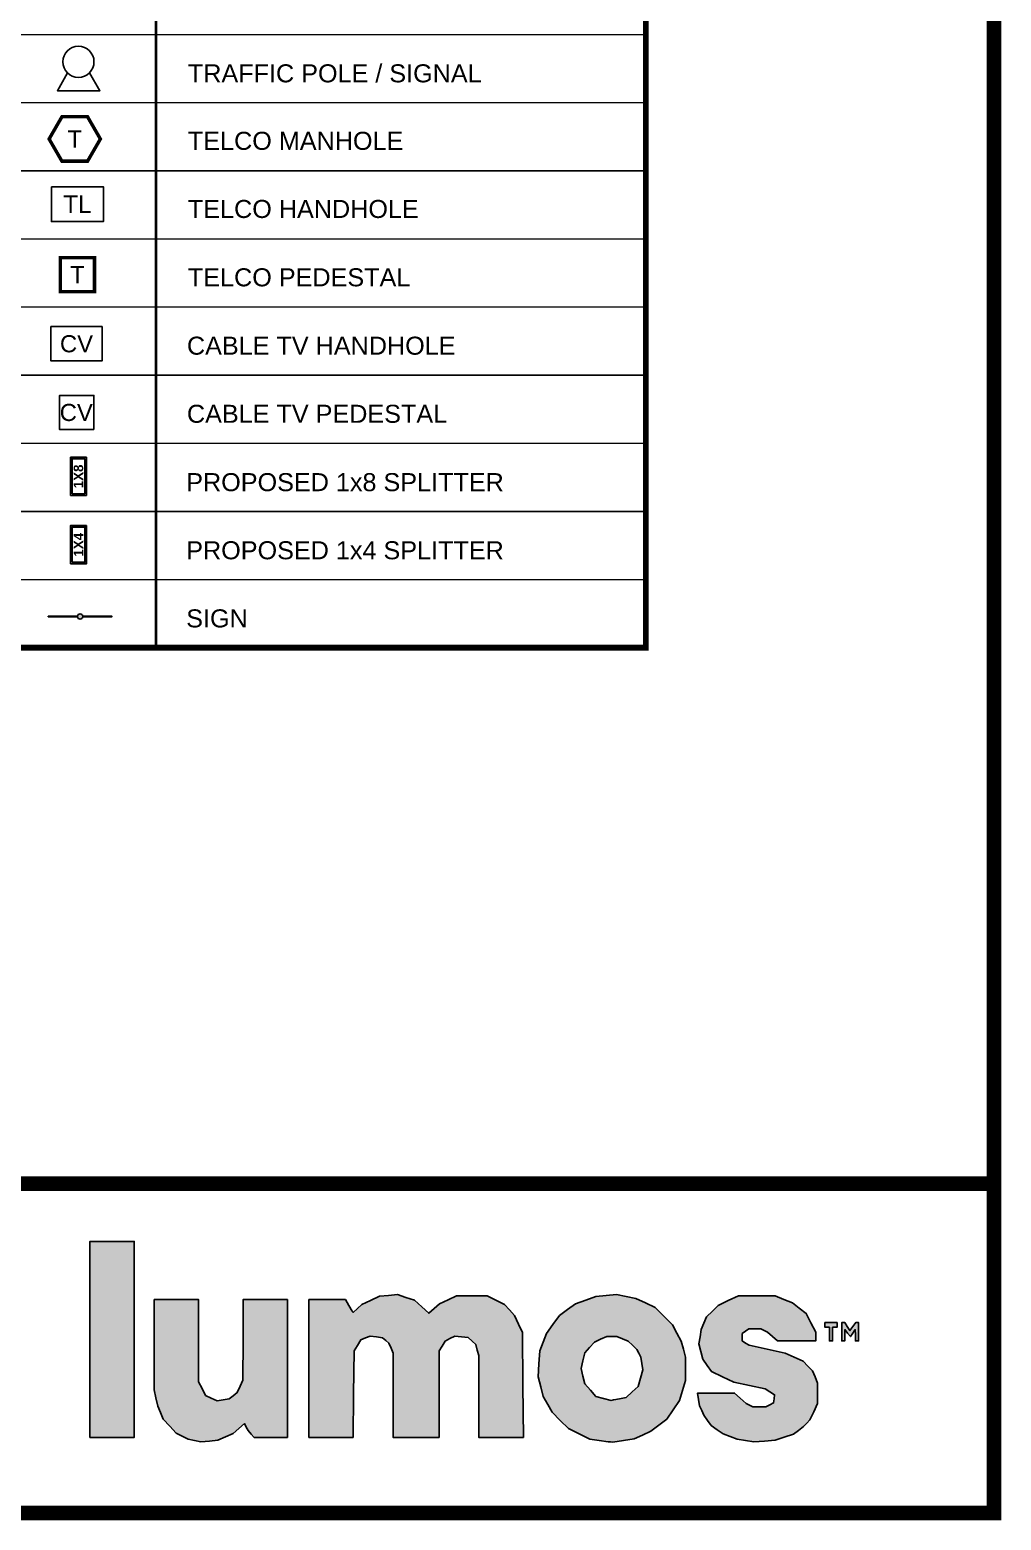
# Paper-space layout '2' of a CAD drawing. Extents: x 0.2 to 16.8, y 0.2 to 10.6.
# Drawn here: x 13.43 to 16.78, y 0.22 to 5.36 of the extents above; entities that cross this region are included whole.
import ezdxf
from ezdxf.enums import TextEntityAlignment as Align

# ---------------------------------------------------------------- set-up
doc = ezdxf.new("R2010")
doc.units = 0
doc.header["$MEASUREMENT"] = 0
doc.set_wipeout_variables(frame=1)
for name, color, linetype in [('1x4 SPLITTER', 1, 'Continuous'), ('1x8 SPLITTER', 1, 'Continuous'), ('LAYER_1', 7, 'Continuous'), ('T1 PAGE CALLOUTS', 7, 'Continuous')]:
    doc.layers.add(name, color=color, linetype=linetype)
doc.layers.add('Default', color=7, linetype='Continuous', lineweight=25)
doc.styles.add('FTTH', font='micross.ttf')
doc.styles.get("Standard").update_dxf_attribs({"font": 'arial.ttf'})

# ---------------------------------------------------------------- blocks, each defined once
blk = doc.blocks.new('Lumos_Logo')
at = {"linetype": 'Continuous', "true_color": 0x2a213f}
h = blk.add_hatch(color=179, dxfattribs=at)
h.dxf.hatch_style = 1
h.paths.add_polyline_path([(-48.38113460662061, 24.19639211659745), (-52.21759360662061, 24.19639211659745), (-56.0540516066206, 24.19639211659745), (-56.0540516066206, 7.263052116597464), (-56.0540516066206, -9.67027788340252), (-52.21759360662061, -9.67027788340252), (-48.38113460662061, -9.67027788340252), (-48.38113460662061, 7.263052116597464)])
h.paths.add_polyline_path([(-37.26863560662061, 7.054532116597471), (-37.26863560662061, 14.14222211659748), (-41.10509360662061, 14.14222211659748), (-44.94155160662061, 14.14222211659748), (-44.94155160662061, 6.350032116597475), (-44.94155160662061, -1.442147883402527), (-44.64250660662061, -2.836547883402517), (-44.3434606066206, -4.230947883402536), (-43.86159560662061, -5.355097883402522), (-43.37973060662061, -6.479247883402536), (-42.25430460662061, -7.700187883402521), (-41.12887860662062, -8.921127883402534), (-40.09999460662061, -9.446027883402536), (-39.0711116066206, -9.970927883402538), (-37.9714356066206, -10.19943788340251), (-36.87178260662063, -10.42795788340254), (-35.4165736066206, -10.2938878834025), (-33.9613656066206, -10.15982788340253), (-32.6263756066206, -9.557567883402527), (-31.29138660662059, -8.955317883402529), (-30.3275846066206, -8.109087883402509), (-29.36378260662062, -7.262857883402546), (-29.04982360662061, -7.871257883402535), (-28.73586460662061, -8.47964788340252), (-28.1936406066206, -9.074967883402536), (-27.65141660662061, -9.67027788340252), (-24.78712060662062, -9.67027788340252), (-21.92282460662061, -9.67027788340252), (-21.92282460662061, 2.23597211659748), (-21.92282460662061, 14.14222211659748), (-25.75928260662062, 14.14222211659748), (-29.59574060662061, 14.14222211659748), (-29.6015406066206, 7.196912116597474), (-29.60734060662061, 0.2515921165974646), (-30.09745660662061, -0.8275278834025244), (-30.5875726066206, -1.906657883402545), (-31.2900596066206, -2.459237883402523), (-31.99254660662061, -3.011817883402529), (-33.0408246066206, -3.188917883402524), (-34.08910260662061, -3.366027883402523), (-35.0835566066206, -2.880127883402537), (-36.07801060662061, -2.394237883402525), (-36.6733226066206, -1.213697883402517), (-37.26863560662061, -0.03315788340253789)])
h.paths.add_polyline_path([(18.69074939337936, 8.453282116597478), (18.00253939337939, 9.920562116597495), (17.31432939337938, 11.38784211659745), (16.4631593933794, 12.35727211659747), (15.6119893933794, 13.32670211659746), (14.1086593933794, 14.05887211659746), (12.60532939337938, 14.79104211659745), (9.959499393379389, 14.78504211659745), (7.313669393379399, 14.77904211659745), (5.844269393379406, 14.10129211659745), (4.374879393379388, 13.42355211659748), (3.438369393379404, 12.60128211659747), (2.501849393379402, 11.77901211659747), (1.272999393379393, 12.92337211659748), (0.0441393933793961, 14.06773211659748), (-1.44424060662061, 14.53588211659746), (-2.932624606620607, 15.00404211659747), (-4.474699606620604, 14.86421211659749), (-6.016774606620601, 14.72438211659747), (-7.553637606620612, 14.02147211659747), (-9.09050160662062, 13.31855211659746), (-9.81534560662061, 12.62520211659748), (-10.5401896066206, 11.93184211659747), (-10.71840960662061, 12.15784211659744), (-11.31510260662061, 13.15003211659749), (-11.91179460662062, 14.14222211659748), (-15.06521560662061, 14.14222211659748), (-18.21863560662061, 14.14222211659748), (-18.21863560662061, 2.23597211659748), (-18.21758860662061, -9.670677883402533), (-14.39624360662062, -9.670677883402533), (-10.5748976066206, -9.670677883402533), (-10.49363760662061, -2.196197883402533), (-10.41237760662059, 5.278282116597467), (-9.814725606620598, 6.23934211659747), (-9.217073606620602, 7.20039211659747), (-8.420669606620606, 7.530272116597473), (-7.624266606620608, 7.860162116597479), (-6.55039060662061, 7.716122116597461), (-5.476514606620611, 7.572082116597471), (-4.931367606620611, 7.08664211659746), (-4.386219606620614, 6.601192116597474), (-4.025861606620609, 5.749802116597465), (-3.665503606620604, 4.898402116597453), (-3.665503606620604, -2.386137883402512), (-3.665503606620604, -9.670677883402533), (0.3032493933793887, -9.670677883402533), (4.271999393379389, -9.670677883402533), (4.27298939337939, -2.196197883402533), (4.273979393379392, 5.278282116597467), (4.79044939337939, 6.125332116597463), (5.306929393379392, 6.972382116597487), (6.156229393379391, 7.411572116597455), (7.005519393379387, 7.85076211659748), (8.168779393379381, 7.71964211659747), (9.332029393379386, 7.58852211659746), (9.977419393379407, 6.982212116597481), (10.62279939337938, 6.375912116597476), (10.88550939337939, 5.430222116597463), (11.14820939337939, 4.484532116597478), (11.14920939337939, -2.593077883402543), (11.15020939337941, -9.670677883402533), (15.00247939337939, -9.670677883402533), (18.85474939337938, -9.670677883402533), (18.77274939337939, -0.6086978834025274)])
h.paths.add_polyline_path([(44.62603939337939, 9.776612116597477), (43.1154193933794, 11.27787211659748), (41.60479939337938, 12.77912211659748), (39.93734939337938, 13.57043211659749), (38.26990939337938, 14.36175211659747), (36.6021793933794, 14.68606211659747), (34.9344493933794, 15.01038211659747), (33.16259939337939, 14.86122211659747), (31.39073939337936, 14.71206211659748), (29.63256939337941, 14.07319211659745), (27.87439939337938, 13.43433211659749), (26.48642939337938, 12.41546211659747), (25.09845939337939, 11.39660211659745), (23.96162939337938, 9.852332116597466), (22.82479939337938, 8.30805211659748), (22.24959939337938, 6.793382116597485), (21.67440939337941, 5.278702116597486), (21.5390393933794, 3.029742116597475), (21.40366939337939, 0.780782116597436), (21.8389693933794, -0.9169878834025269), (22.27427939337937, -2.614767883402493), (23.04510939337939, -3.96203788340253), (23.8159393933794, -5.309317883402514), (25.22208939337941, -6.711907883402546), (26.62823939337943, -8.114487883402518), (28.4803193933794, -9.02874788340253), (30.33240939337935, -9.94299788340254), (31.91990939337938, -10.17123788340251), (33.50712939337936, -10.39952788340253), (33.90399939337939, -10.42652788340254), (34.30087939337938, -10.45352788340253), (36.14474939337939, -10.18705788340253), (37.98861939337942, -9.920587883402533), (39.44359939337937, -9.254467883402526), (40.89858939337944, -8.58835788340258), (42.26347939337938, -7.557857883402534), (43.62836939337944, -6.527357883402544), (44.71684939337939, -4.897327883402539), (45.80533939337937, -3.267307883402566), (46.3369593933794, -1.54611788340253), (46.86857939337938, 0.1750621165974735), (46.86557939337939, 2.197712116597472), (46.86257939337941, 4.220362116597414), (46.49978939337939, 5.582922116597473), (46.13698939337945, 6.945472116597415), (45.38151939337939, 8.361042116597474)])
h.paths.add_polyline_path([(30.29725939337939, 5.877712116597479), (31.1216193933794, 6.816592116597462), (32.1822193933794, 7.298422116597465), (33.24281939337942, 7.780242116597464), (34.1112193933794, 7.786242116597464), (34.97960939337941, 7.792242116597464), (35.96329939337937, 7.381332116597463), (36.9469893933794, 6.970422116597462), (37.69820939337939, 6.256852116597486), (38.44943939337941, 5.543282116597481), (38.79140939337938, 4.881822116597476), (39.13336939337938, 4.220362116597499), (39.31855939337939, 3.105642116597465), (39.50374939337939, 1.990912116597428), (39.08737939337939, 0.5586521165974716), (38.67100939337939, -0.8736078834025136), (37.64029939337939, -1.804797883402529), (36.60958939337942, -2.735987883402515), (35.71994939337938, -2.915577883402534), (34.83031939337934, -3.095637883402503), (34.43344939337939, -3.187837883402523), (34.03656939337941, -3.280037883402514), (32.7136593933794, -2.928077883402523), (31.39073939337939, -2.576117883402532), (30.4235293933794, -1.48728788340253), (29.45631939337937, -0.3984578834025285), (29.14036939337939, 0.9185721165974599), (28.8244193933794, 2.235612116597508), (29.1486593933794, 3.58721211659747), (29.47290939337938, 4.938822116597464)], flags=16)
h.paths.add_polyline_path([(67.72373939337939, 11.77298211659752), (66.53092939337938, 12.68376211659748), (65.3381093933794, 13.59454211659747), (63.84254939337939, 14.18317211659746), (62.3469793933794, 14.77180211659748), (59.17197939337939, 14.78780211659748), (55.99697939337938, 14.80390211659747), (54.25373939337939, 13.97789211659747), (52.51050939337938, 13.15188211659748), (51.50808939337941, 12.14945211659747), (50.50566939337941, 11.1470321165975), (50.03203939337939, 10.06505211659749), (49.55841939337938, 8.983062116597495), (49.3756193933794, 7.735662116597467), (49.19282939337938, 6.488262116597525), (49.51126939337939, 5.160862116597485), (49.8297093933794, 3.833462116597474), (50.5897293933794, 2.784282116597467), (51.3497593933794, 1.735092116597457), (53.27648939337939, 0.818762116597469), (55.20322939337939, -0.09755788340254412), (57.91823939337939, -0.6948878834025152), (60.6332393933794, -1.292217883402515), (61.4409193933794, -1.783387883402526), (62.24859939337938, -2.274567883402511), (62.16549939337938, -2.989617883402531), (62.08239939337935, -3.704667883402522), (61.42094939337937, -4.037627883402536), (60.7594893933794, -4.370587883402521), (59.61760939337938, -4.374587883402512), (58.4757393933794, -4.378587883402531), (57.89781939337939, -4.075827883402525), (57.31989939337942, -3.773057883402515), (56.32694939337938, -2.885197883402526), (55.3340093933794, -1.997337883402508), (52.13650939337938, -1.997337883402508), (48.9390193933794, -1.997337883402508), (49.12443939337939, -3.094867883402515), (49.30986939337944, -4.192407883402609), (49.6584893933794, -5.013097883402537), (50.00709939337935, -5.83379788340244), (50.66585939337938, -6.716527883402534), (51.32461939337941, -7.599247883402541), (52.33788939337938, -8.332147883402541), (53.35114939337939, -9.065047883402542), (54.58083939337939, -9.525547883402538), (55.81051939337939, -9.986037883402531), (57.22666939337941, -10.20572788340255), (58.64214939337938, -10.42521788340252), (60.49422939337938, -10.29114788340252), (62.34631939337942, -10.15707788340254), (63.93381939337939, -9.626387883402515), (65.52131939337946, -9.095707883402497), (66.38894939337939, -8.437487883402525), (67.25656939337938, -7.779257883402494), (67.81121939337939, -7.203307883402545), (68.36587939337937, -6.627357883402539), (69.01947939337938, -5.225257883402548), (69.67308939337937, -3.823167883402533), (69.68208939337939, -2.050257883402537), (69.6910893933794, -0.2773578834025443), (69.2467693933794, 0.7809721165974679), (68.80244939337936, 1.839302116597509), (67.99222939337938, 2.676482116597469), (67.18200939337936, 3.513652116597484), (65.64490939337938, 4.203462116597478), (64.1078093933794, 4.893272116597473), (60.9784293933794, 5.57315211659747), (57.84905939337941, 6.25304211659747), (57.25374939337939, 6.631962116597492), (56.65843939337941, 7.010882116597486), (56.65843939337941, 7.65123211659747), (56.65843939337941, 8.291592116597457), (57.24646939337941, 8.703472116597453), (57.83450939337939, 9.115352116597478), (58.8513693933794, 9.115352116597478), (59.86821939337943, 9.115352116597478), (60.44613939337938, 8.81196211659747), (61.02405939337939, 8.508582116597466), (61.89315939337939, 7.753632116597487), (62.76226939337937, 6.998682116597479), (66.0603493933794, 6.998682116597479), (69.3584393933794, 6.998682116597479), (69.3584393933794, 7.750172116597469), (69.3584393933794, 8.501662116597458), (68.5410893933794, 10.13732211659746)])
h.paths.add_polyline_path([(74.82518939337939, 9.483852116597461), (74.37332939337941, 10.17347211659748), (74.11484939337939, 10.17347211659748), (73.85635939337942, 10.17347211659748), (73.85635939337939, 8.585972116597475), (73.85607939337939, 6.998472116597469), (74.12066939337942, 6.998472116597469), (74.38524939337941, 6.998472116597469), (74.39124939337938, 7.990662116597491), (74.39724939337941, 8.982842116597453), (74.8729293933794, 8.364452116597477), (75.34861939337941, 7.746062116597471), (75.7792093933794, 8.364452116597477), (76.20980939337937, 8.982842116597425), (76.22370939337938, 7.990662116597491), (76.23760939337939, 6.998472116597469), (76.50219939337939, 6.998472116597469), (76.76677939337938, 6.998472116597469), (76.76677939337938, 8.585972116597475), (76.76677939337938, 10.17347211659748), (76.5242593933794, 10.17347211659748), (76.28174939337939, 10.17347211659748), (75.77939939337938, 9.483852116597461), (75.27703939337937, 8.79423211659747)])
h.paths.add_polyline_path([(73.06260939337938, 10.17347211659748), (72.00427939337939, 10.17347211659748), (70.94594939337938, 10.17347211659748), (70.94594939337938, 9.77659211659747), (70.94594939337938, 9.379722116597463), (71.34281939337941, 9.379722116597463), (71.7396993933794, 9.379722116597463), (71.7396993933794, 8.189092116597465), (71.7396993933794, 6.998472116597469), (72.00427939337939, 6.998472116597469), (72.26885939337939, 6.998472116597469), (72.26885939337939, 8.189092116597465), (72.26885939337939, 9.379722116597463), (72.6657393933794, 9.379722116597463), (73.06260939337938, 9.379722116597463), (73.0626093933794, 9.77659211659747)])
at = {"layer": 'LAYER_1', "color": 179, "true_color": 0x2a213f}
for points in [[(-56.0540516066206, 7.263052116597464), (-56.0540516066206, 24.19639211659745), (-52.21759360662061, 24.19639211659745), (-48.38113460662061, 24.19639211659745), (-48.38113460662061, 7.263052116597464), (-48.38113460662061, -9.67027788340252), (-52.21759360662061, -9.67027788340252), (-56.0540516066206, -9.67027788340252)], [(-37.9714356066206, -10.19943788340251), (-39.0711116066206, -9.970927883402538), (-40.09999460662061, -9.446027883402536), (-41.12887860662061, -8.921127883402534), (-42.25430460662061, -7.700187883402521), (-43.37973060662061, -6.479247883402536), (-43.86159560662061, -5.355097883402522), (-44.3434606066206, -4.230947883402536), (-44.64250660662061, -2.836547883402517), (-44.94155160662061, -1.442147883402527), (-44.94155160662061, 6.350032116597475), (-44.94155160662061, 14.14222211659748), (-41.10509360662061, 14.14222211659748), (-37.26863560662061, 14.14222211659748), (-37.26863560662061, 7.054532116597471), (-37.26863560662061, -0.03315788340253789), (-36.6733226066206, -1.213697883402517), (-36.07801060662061, -2.394237883402525), (-35.0835566066206, -2.880127883402537), (-34.08910260662061, -3.366027883402523), (-33.0408246066206, -3.188917883402524), (-31.99254660662061, -3.011817883402529), (-31.2900596066206, -2.459237883402523), (-30.5875726066206, -1.906657883402545), (-30.09745660662061, -0.8275278834025244), (-29.60734060662061, 0.2515921165974646), (-29.6015406066206, 7.196912116597474), (-29.59574060662061, 14.14222211659748), (-25.75928260662062, 14.14222211659748), (-21.92282460662061, 14.14222211659748), (-21.92282460662061, 2.23597211659748), (-21.92282460662061, -9.67027788340252), (-24.78712060662062, -9.67027788340252), (-27.65141660662061, -9.67027788340252), (-28.1936406066206, -9.074967883402536), (-28.73586460662061, -8.47964788340252), (-29.04982360662061, -7.871257883402535), (-29.36378260662062, -7.262857883402546), (-30.3275846066206, -8.109087883402509), (-31.29138660662061, -8.955317883402529), (-32.6263756066206, -9.557567883402527), (-33.9613656066206, -10.15982788340253), (-35.4165736066206, -10.2938878834025), (-36.87178260662061, -10.42795788340254)], [(-18.21863560662061, 2.23597211659748), (-18.21863560662061, 14.14222211659748), (-15.06521560662061, 14.14222211659748), (-11.91179460662062, 14.14222211659748), (-11.31510260662061, 13.15003211659749), (-10.7184096066206, 12.15784211659746), (-10.62929960662061, 12.04484211659747), (-10.5401896066206, 11.93184211659747), (-9.81534560662061, 12.62520211659748), (-9.090501606620606, 13.31855211659746), (-7.553637606620612, 14.02147211659747), (-6.016774606620601, 14.72438211659747), (-4.474699606620604, 14.86421211659749), (-2.932624606620607, 15.00404211659747), (-1.44424060662061, 14.53588211659746), (0.0441393933793961, 14.06773211659748), (1.272999393379393, 12.92337211659748), (2.501849393379388, 11.77901211659747), (3.438369393379404, 12.60128211659747), (4.374879393379388, 13.42355211659748), (5.844269393379406, 14.10129211659745), (7.313669393379399, 14.77904211659745), (9.959499393379389, 14.78504211659745), (12.60532939337939, 14.79104211659745), (14.1086593933794, 14.05887211659746), (15.6119893933794, 13.32670211659746), (16.4631593933794, 12.35727211659747), (17.31432939337938, 11.38784211659745), (18.00253939337939, 9.920562116597495), (18.69074939337938, 8.453282116597478), (18.77274939337939, -0.6086978834025274), (18.85474939337938, -9.670677883402533), (15.00247939337939, -9.670677883402533), (11.1502093933794, -9.670677883402533), (11.14920939337939, -2.593077883402543), (11.14820939337939, 4.484532116597478), (10.88550939337939, 5.430222116597463), (10.62279939337938, 6.375912116597476), (9.977419393379407, 6.982212116597481), (9.332029393379386, 7.58852211659746), (8.168779393379381, 7.71964211659747), (7.005519393379402, 7.85076211659748), (6.156229393379391, 7.411572116597455), (5.306929393379392, 6.972382116597487), (4.79044939337939, 6.125332116597463), (4.273979393379392, 5.278282116597467), (4.27298939337939, -2.196197883402533), (4.271999393379389, -9.670677883402533), (0.3032493933793887, -9.670677883402533), (-3.665503606620604, -9.670677883402533), (-3.665503606620604, -2.386137883402512), (-3.665503606620604, 4.898402116597481), (-4.025861606620609, 5.749802116597465), (-4.386219606620614, 6.601192116597474), (-4.931367606620611, 7.08664211659746), (-5.476514606620611, 7.572082116597471), (-6.55039060662061, 7.716122116597461), (-7.624266606620608, 7.860162116597479), (-8.420669606620606, 7.530272116597473), (-9.217073606620602, 7.20039211659747), (-9.814725606620598, 6.23934211659747), (-10.41237760662061, 5.278282116597467), (-10.49363760662061, -2.196197883402533), (-10.5748976066206, -9.670677883402533), (-14.39624360662062, -9.670677883402533), (-18.21758860662061, -9.670677883402533)], [(31.91990939337938, -10.17123788340251), (30.33240939337938, -9.94299788340254), (28.4803193933794, -9.02874788340253), (26.6282393933794, -8.114487883402518), (25.22208939337941, -6.711907883402546), (23.8159393933794, -5.309317883402514), (23.04510939337939, -3.96203788340253), (22.27427939337939, -2.614767883402521), (21.8389693933794, -0.9169878834025269), (21.4036693933794, 0.7807821165974644), (21.5390393933794, 3.029742116597475), (21.67440939337939, 5.278702116597458), (22.24959939337938, 6.793382116597485), (22.82479939337938, 8.30805211659748), (23.96162939337938, 9.852332116597466), (25.09845939337939, 11.39660211659748), (26.48642939337938, 12.41546211659747), (27.87439939337938, 13.43433211659749), (29.63256939337941, 14.07319211659745), (31.39073939337939, 14.71206211659748), (33.16259939337939, 14.86122211659747), (34.9344493933794, 15.01038211659747), (36.6021793933794, 14.68606211659747), (38.26990939337938, 14.36175211659747), (39.93734939337938, 13.57043211659749), (41.60479939337938, 12.77912211659748), (43.1154193933794, 11.27787211659748), (44.62603939337939, 9.776612116597477), (45.38151939337939, 8.361042116597474), (46.13698939337939, 6.945472116597472), (46.49978939337939, 5.582922116597473), (46.86257939337938, 4.220362116597471), (46.86557939337939, 2.197712116597472), (46.86857939337938, 0.1750621165974735), (46.3369593933794, -1.54611788340253), (45.8053393933794, -3.267307883402538), (44.71684939337939, -4.897327883402539), (43.62836939337942, -6.527357883402544), (42.26347939337938, -7.557857883402534), (40.89858939337941, -8.588357883402551), (39.44359939337937, -9.254467883402526), (37.98861939337939, -9.920587883402533), (36.14474939337939, -10.18705788340253), (34.30087939337938, -10.45352788340253), (33.90399939337939, -10.42652788340254), (33.50712939337939, -10.39952788340253)], [(57.22666939337941, -10.20572788340255), (55.81051939337939, -9.986037883402531), (54.58083939337939, -9.525547883402538), (53.35114939337939, -9.065047883402542), (52.33788939337938, -8.332147883402541), (51.32461939337941, -7.599247883402541), (50.66585939337938, -6.716527883402534), (50.00709939337938, -5.833797883402525), (49.6584893933794, -5.013097883402537), (49.30986939337942, -4.192407883402524), (49.12443939337939, -3.094867883402515), (48.9390193933794, -1.997337883402508), (52.13650939337938, -1.997337883402508), (55.3340093933794, -1.997337883402508), (56.32694939337938, -2.885197883402526), (57.31989939337939, -3.773057883402544), (57.89781939337939, -4.075827883402525), (58.4757393933794, -4.378587883402531), (59.61760939337938, -4.374587883402512), (60.7594893933794, -4.370587883402521), (61.42094939337937, -4.037627883402536), (62.08239939337938, -3.704667883402522), (62.16549939337938, -2.989617883402531), (62.24859939337938, -2.274567883402511), (61.4409193933794, -1.783387883402526), (60.6332393933794, -1.292217883402515), (57.91823939337939, -0.6948878834025152), (55.20322939337939, -0.09755788340254412), (53.27648939337939, 0.818762116597469), (51.3497593933794, 1.735092116597457), (50.5897293933794, 2.784282116597467), (49.8297093933794, 3.833462116597474), (49.51126939337939, 5.160862116597485), (49.19282939337938, 6.488262116597468), (49.3756193933794, 7.735662116597467), (49.55841939337941, 8.983062116597495), (50.03203939337939, 10.06505211659749), (50.50566939337941, 11.14703211659747), (51.50808939337941, 12.14945211659747), (52.51050939337938, 13.15188211659748), (54.25373939337939, 13.97789211659747), (55.99697939337938, 14.80390211659747), (59.17197939337939, 14.78780211659748), (62.3469793933794, 14.77180211659748), (63.84254939337939, 14.18317211659746), (65.3381093933794, 13.59454211659747), (66.53092939337938, 12.68376211659748), (67.72373939337939, 11.77298211659749), (68.5410893933794, 10.13732211659746), (69.3584393933794, 8.501662116597487), (69.3584393933794, 7.750172116597469), (69.3584393933794, 6.998682116597479), (66.0603493933794, 6.998682116597479), (62.7622693933794, 6.998682116597479), (61.89315939337939, 7.753632116597487), (61.02405939337939, 8.508582116597466), (60.44613939337938, 8.81196211659747), (59.86821939337941, 9.115352116597478), (58.8513693933794, 9.115352116597478), (57.83450939337939, 9.115352116597478), (57.24646939337941, 8.703472116597453), (56.65843939337941, 8.291592116597457), (56.65843939337941, 7.65123211659747), (56.65843939337941, 7.010882116597486), (57.25374939337939, 6.631962116597492), (57.84905939337941, 6.25304211659747), (60.9784293933794, 5.57315211659747), (64.1078093933794, 4.893272116597473), (65.64490939337938, 4.203462116597478), (67.18200939337939, 3.513652116597484), (67.99222939337938, 2.676482116597469), (68.80244939337939, 1.83930211659748), (69.2467693933794, 0.7809721165974679), (69.6910893933794, -0.2773578834025443), (69.68208939337939, -2.050257883402537), (69.6730893933794, -3.823167883402533), (69.01947939337938, -5.225257883402548), (68.3658793933794, -6.627357883402539), (67.81121939337939, -7.203307883402545), (67.25656939337941, -7.779257883402551), (66.38894939337939, -8.437487883402525), (65.5213193933794, -9.095707883402525), (63.93381939337939, -9.626387883402515), (62.34631939337939, -10.15707788340254), (60.49422939337938, -10.29114788340252), (58.64214939337938, -10.42521788340252)], [(35.71994939337938, -2.915577883402534), (36.60958939337939, -2.735987883402515), (37.64029939337939, -1.804797883402529), (38.67100939337939, -0.873607883402542), (39.08737939337939, 0.5586521165974716), (39.50374939337939, 1.990912116597485), (39.31855939337939, 3.105642116597465), (39.13336939337941, 4.220362116597471), (38.79140939337938, 4.881822116597476), (38.44943939337941, 5.543282116597481), (37.69820939337939, 6.256852116597486), (36.9469893933794, 6.970422116597462), (35.96329939337937, 7.381332116597463), (34.97960939337941, 7.792242116597464), (34.1112193933794, 7.786242116597464), (33.24281939337939, 7.780242116597464), (32.1822193933794, 7.298422116597465), (31.1216193933794, 6.816592116597462), (30.29725939337939, 5.877712116597479), (29.47290939337938, 4.938822116597464), (29.1486593933794, 3.58721211659747), (28.8244193933794, 2.23561211659748), (29.14036939337939, 0.9185721165974599), (29.4563193933794, -0.3984578834025285), (30.4235293933794, -1.48728788340253), (31.39073939337939, -2.576117883402532), (32.7136593933794, -2.928077883402523), (34.03656939337941, -3.280037883402514), (34.43344939337939, -3.187837883402523), (34.8303193933794, -3.095637883402532)], [(71.7396993933794, 8.189092116597465), (71.7396993933794, 9.379722116597463), (71.34281939337941, 9.379722116597463), (70.94594939337938, 9.379722116597463), (70.94594939337938, 9.77659211659747), (70.94594939337938, 10.17347211659748), (72.00427939337939, 10.17347211659748), (73.0626093933794, 10.17347211659748), (73.0626093933794, 9.77659211659747), (73.0626093933794, 9.379722116597463), (72.6657393933794, 9.379722116597463), (72.26885939337939, 9.379722116597463), (72.26885939337939, 8.189092116597465), (72.26885939337939, 6.998472116597469), (72.00427939337939, 6.998472116597469), (71.7396993933794, 6.998472116597469)], [(73.85635939337939, 8.585972116597475), (73.85635939337939, 10.17347211659748), (74.11484939337939, 10.17347211659748), (74.37332939337938, 10.17347211659748), (74.82518939337939, 9.483852116597461), (75.2770393933794, 8.79423211659747), (75.77939939337938, 9.483852116597461), (76.28174939337939, 10.17347211659748), (76.5242593933794, 10.17347211659748), (76.76677939337938, 10.17347211659748), (76.76677939337938, 8.585972116597475), (76.76677939337938, 6.998472116597469), (76.50219939337939, 6.998472116597469), (76.23760939337939, 6.998472116597469), (76.22370939337938, 7.990662116597491), (76.2098093933794, 8.982842116597453), (75.7792093933794, 8.364452116597477), (75.34861939337941, 7.746062116597471), (74.8729293933794, 8.364452116597477), (74.39724939337938, 8.982842116597453), (74.39124939337938, 7.990662116597491), (74.38524939337938, 6.998472116597469), (74.12066939337942, 6.998472116597469), (73.85607939337939, 6.998472116597469)]]:
    blk.add_lwpolyline(points, close=True, dxfattribs=at)
blk = doc.blocks.new('ALL PAGES BORDER')
at = {"color": 0, "const_width": 0.05}
blk.add_lwpolyline([(0.251104545972531, 1.381947448546835), (0.251104545972531, 0.2458845491979069), (16.75298064034533, 0.2458845491979069), (16.75298064034533, 1.381947448546835), (8.427148455188153, 1.381947448546835)], dxfattribs=at)
at = {"linetype": 'Continuous', "xscale": 0.01997317304104661, "yscale": 0.01997317304104661, "zscale": 0.01997317304104661}
blk.add_blockref('Lumos_Logo', (14.75236751449036, 0.6993639153837634), dxfattribs=at)
blk = doc.blocks.new('1X8 SPLITTER_LEGEND')
blk.add_wipeout([(-2.1797977602109277, -5.759209477808325), (-2.191918909316879, 5.737768583465368), (2.2565747504122573, 5.749895252054556), (2.305059736361729, -5.783463440602644)]).dxf.layer = '1x8 SPLITTER'
at = {"layer": '1x8 SPLITTER'}
h = blk.add_hatch(color=256, dxfattribs=at)
h.dxf.hatch_style = 1
h.paths.add_polyline_path([(-2.499522310914473, -5.999904462136328), (2.49952231091447, -5.999904462136328), (2.499522310914473, 5.999904462136328), (-2.499522310914471, 5.999904462136328)])
h.paths.add_polyline_path([(-1.999617848778143, 5.5), (1.999617848778144, 5.5), (1.999617848778143, -5.500000000000001), (-1.999617848778145, -5.500000000000001)], flags=16)
at = {"layer": '1x8 SPLITTER', "flags": 128}
for points in [[(-2.499522310914473, -5.999904462136328), (-2.499522310914471, 5.999904462136328), (2.499522310914472, 5.999904462136328), (2.49952231091447, -5.999904462136328)], [(-1.999617848778145, -5.5), (-1.999617848778143, 5.5), (1.999617848778144, 5.5), (1.999617848778142, -5.5)]]:
    blk.add_lwpolyline(points, close=True, dxfattribs=at)
at = {"layer": '1x8 SPLITTER', "insert": (0, 0), "char_height": 2.999426773098152, "attachment_point": 5, "rotation": 90}
blk.add_mtext_dynamic_manual_height_columns('{\\fMicrosoft Sans Serif|b1|i0|c0|p34;1X8}', width=10.20038639805915, gutter_width=0.9998089243660506, heights=[0], dxfattribs=at)
blk = doc.blocks.new('1X4 SPLITTER_LEGEND')
at = {"color": 114, "true_color": 0x00af50}
blk.add_wipeout([(-2.1775434063449683, -5.7420603570618365), (2.2003226722888485, -5.712478777682099), (2.291046582162382, 5.797271423507484), (-2.1547057409770805, 5.704156503314157)], dxfattribs=at).dxf.layer = '1x4 SPLITTER'
at = {"layer": '1x4 SPLITTER', "true_color": 0x00af50}
h = blk.add_hatch(color=114, dxfattribs=at)
h.dxf.hatch_style = 1
h.paths.add_polyline_path([(-2.497195589559171, -5.999903969987918), (2.501849032269774, -5.999903969987919), (2.499522310914473, 5.999904462136328), (-2.499522310914471, 5.999904462136328)])
h.paths.add_polyline_path([(-1.999617848778143, 5.499999999999999), (1.999617848778144, 5.499999999999999), (2.001944570133445, -5.499999507851591), (-1.997291127422843, -5.499999507851589)], flags=16)
at = {"layer": '1x4 SPLITTER', "color": 114, "true_color": 0x00af50, "flags": 128}
for points in [[(-2.497195589559171, -5.999903969987918), (-2.499522310914471, 5.999904462136328), (2.499522310914472, 5.999904462136328), (2.501849032269772, -5.999903969987918)], [(-1.997291127422843, -5.49999950785159), (-1.999617848778143, 5.5), (1.999617848778144, 5.5), (2.001944570133444, -5.49999950785159)]]:
    blk.add_lwpolyline(points, close=True, dxfattribs=at)
at = {"layer": '1x4 SPLITTER', "color": 7, "insert": (0, 0), "char_height": 3, "attachment_point": 5, "rotation": 90}
blk.add_mtext_dynamic_manual_height_columns('{\\fMicrosoft Sans Serif|b1|i0|c0|p34;1X4}', width=10.20038639805915, gutter_width=0.9998089243660506, heights=[0], dxfattribs=at)
blk = doc.blocks.new('PAGE 2 BLOCK')
at = {"layer": 'T1 PAGE CALLOUTS', "linetype": 'ByBlock', "lineweight": -2, "transparency": 33554687}
h = blk.add_hatch(color=256, dxfattribs=at)
h.dxf.hatch_style = 1
edge = h.paths.add_edge_path()
edge.add_arc((13.5988513440126, 3.338708362776767), 0.009143999999999106, 185.7391704772679, 354.260829522732, ccw=False)
edge.add_line((13.58975317888769, 3.337793962776767), (13.4891233440126, 3.337793962776767))
edge.add_line((13.4891233440126, 3.337793962776767), (13.4891233440126, 3.339622762776767))
edge.add_line((13.4891233440126, 3.339622762776767), (13.58975317888769, 3.339622762776767))
edge.add_arc((13.5988513440126, 3.338708362776767), 0.009143999999999106, 5.739170477267919, 174.2608295227321, ccw=False)
edge.add_line((13.6079495091375, 3.339622762776767), (13.70857934401259, 3.339622762776767))
edge.add_line((13.70857934401259, 3.339622762776767), (13.70857934401259, 3.337793962776767))
edge.add_line((13.70857934401259, 3.337793962776767), (13.6079495091375, 3.337793962776767))
for p, q in [((13.52836601766742, 4.101761015186145), (13.64632399042213, 4.101761015186145)), ((13.52836601766742, 3.983803042436014), (13.52836601766742, 4.101761015186145)), ((13.64632399042213, 4.101761015186145), (13.64632399042213, 3.983803042436014)), ((13.64632399042213, 3.983803042436014), (13.52836601766742, 3.983803042436014))]:
    blk.add_line(p, q, dxfattribs=at)
at = {"layer": 'T1 PAGE CALLOUTS', "color": 0, "linetype": 'ByBlock', "lineweight": -2, "transparency": 33554687, "const_width": 0.02}
blk.add_lwpolyline([(11.14993156805477, 8.861993024750511), (15.55093826287967, 8.861993024750511), (15.55143764215266, 3.231169081144786), (11.15043094732776, 3.231169081144786)], close=True, dxfattribs=at)
at = {"layer": 'T1 PAGE CALLOUTS', "linetype": 'ByBlock', "lineweight": -2, "transparency": 33554687, "const_width": 0.01}
blk.add_lwpolyline([(13.86097509474021, 8.63826828114478), (13.86097509474021, 3.231169081144786)], dxfattribs=at)
at = {"layer": 'T1 PAGE CALLOUTS', "color": 0, "linetype": 'ByBlock', "lineweight": -2, "transparency": 33554687, "const_width": 0.005}
for points in [[(11.15075829474021, 5.346338281144783), (15.55111029474021, 5.346338281144783)], [(11.15075829474021, 5.111319481144784), (15.55111029474021, 5.111319481144784)], [(11.15075829474021, 4.876300681144784), (15.55111029474021, 4.876300681144784)], [(11.15075829474021, 4.641281881144784), (15.55111029474021, 4.641281881144784)], [(11.15075829474021, 4.406263081144784), (15.55111029474021, 4.406263081144784)], [(11.15075829474021, 4.171244281144785), (15.55111029474021, 4.171244281144785)], [(11.15075829474021, 3.936225481144785), (15.55111029474021, 3.936225481144785)], [(11.15075829474021, 3.701206681144785), (15.55111029474021, 3.701206681144785)], [(11.15041010428265, 3.466187881144785), (15.55111029474021, 3.466187881144785)]]:
    blk.add_lwpolyline(points, dxfattribs=at)
at = {"layer": 'T1 PAGE CALLOUTS', "color": 181, "linetype": 'ByBlock', "lineweight": -2, "true_color": 0x9f7fff, "transparency": 33554687}
blk.add_lwpolyline([(13.55584362853516, 5.213943012390047), (13.52045576606716, 5.152555904027189), (13.66706262486317, 5.152555904027189), (13.63167476239517, 5.213943012390047)], dxfattribs=at)
at = {"layer": 'T1 PAGE CALLOUTS', "linetype": 'ByBlock', "lineweight": -2, "transparency": 33554687, "const_width": 0.0117957972763864, "flags": 128}
blk.add_lwpolyline([(13.62464666736837, 5.062827986632661), (13.66888090715482, 4.986212035887967), (13.62464666736837, 4.909596085143273), (13.53617818779547, 4.909596085143273), (13.49194394800902, 4.986212035887967), (13.53617818779547, 5.062827986632661), (13.62464666736837, 5.062827986632661)], dxfattribs=at)
at = {"layer": 'T1 PAGE CALLOUTS', "linetype": 'ByBlock', "lineweight": -2, "transparency": 33554687}
for points in [[(13.49965757461829, 4.821418747024488), (13.67965757461829, 4.821418747024488), (13.67965757461829, 4.701418747024489), (13.49965757461829, 4.701418747024489)], [(13.64632399042213, 3.983803042433725), (13.64632399042213, 4.101761015183857), (13.52836601766742, 4.101761015183857), (13.52836601766742, 3.983803042433725)]]:
    blk.add_lwpolyline(points, close=True, dxfattribs=at)
at = {"layer": 'T1 PAGE CALLOUTS', "linetype": 'ByBlock', "lineweight": -2, "transparency": 33554687, "const_width": 0.0117957972763864, "flags": 128}
blk.add_lwpolyline([(13.64863656100022, 4.577186156159553), (13.53067858824551, 4.577186156159553), (13.53067858824551, 4.459228183404844), (13.64863656100022, 4.459228183404844)], close=True, dxfattribs=at)
at = {"layer": 'T1 PAGE CALLOUTS', "linetype": 'ByBlock', "lineweight": -2, "transparency": 33554687}
blk.add_lwpolyline([(13.67497246380685, 4.338762011054776), (13.67497246380685, 4.220804038290911), (13.67497246380685, 4.338762011054776), (13.49803550466106, 4.338762011054776), (13.49803550466106, 4.220804038290911), (13.67497246380685, 4.220804038290911)], dxfattribs=at)
blk.add_lwpolyline([(13.6079495091375, 3.337793962776767, -0.9045340337332911), (13.58975317888769, 3.337793962776767), (13.4891233440126, 3.337793962776767), (13.4891233440126, 3.339622762776767), (13.58975317888769, 3.339622762776767, -0.9045340337332909), (13.6079495091375, 3.339622762776767), (13.70857934401259, 3.339622762776767), (13.70857934401259, 3.337793962776767)], format="xyb", close=True, dxfattribs=at)
at = {"layer": 'T1 PAGE CALLOUTS', "color": 181, "linetype": 'ByBlock', "lineweight": -2, "true_color": 0x9f7fff, "transparency": 33554687}
blk.add_circle((13.59303699061885, 5.252580777023642), 0.05380399854831013, dxfattribs=at)
at = {"layer": 'T1 PAGE CALLOUTS', "linetype": 'ByBlock', "lineweight": -2, "transparency": 33554687, "style": 'FTTH'}
for s, height, p in [('T', 0.05897898638193201, (13.58041242758192, 4.986212035887967)), ('TL', 0.06, (13.58965757461829, 4.761418747024488)), ('CV', 0.05897898638193201, (13.58650398423396, 4.279783024672843))]:
    blk.add_text(s, height=height, dxfattribs=at).set_placement(p, align=Align.MIDDLE_CENTER)
blk.add_text('CV', height=0.05897898638193201, dxfattribs=at).set_placement((13.52846659574504, 4.013292535617825))
at = {"layer": 'T1 PAGE CALLOUTS', "linetype": 'ByBlock', "lineweight": -2, "transparency": 33554687, "char_height": 0.06220439245722659, "attachment_point": 7}
for s, insert in [('TRAFFIC POLE / SIGNAL', (13.97098389474021, 5.180746747772435)), ('TELCO MANHOLE', (13.97098389474021, 4.947874736038217)), ('TELCO HANDHOLE', (13.97098389474021, 4.712855936038217)), ('TELCO PEDESTAL', (13.97098389474021, 4.477003736038217)), ('CABLE TV HANDHOLE', (13.96765029474021, 4.241151536038217)), ('CABLE TV PEDESTAL', (13.96765029474021, 4.006132736038217)), ('PROPOSED 1x8 SPLITTER', (13.96515009474021, 3.770280536038217)), ('PROPOSED 1x4 SPLITTER', (13.96515009474021, 3.535261736038217)), ('SIGN', (13.96515009474021, 3.300242936038218))]:
    blk.add_mtext(s, dxfattribs=dict(at, insert=insert))
at = {"layer": 'T1 PAGE CALLOUTS', "linetype": 'ByBlock', "lineweight": -2, "transparency": 33554687, "insert": (13.58965757462286, 4.518207169782198), "char_height": 0.05897898638193201, "attachment_point": 5, "style": 'FTTH'}
blk.add_mtext_dynamic_manual_height_columns('T', width=0.05192484213076696, gutter_width=0.29489493190966, heights=[0], dxfattribs=at)
at = {"layer": '1x4 SPLITTER', "ltscale": 0.01, "xscale": 0.01102256591011464, "yscale": 0.01102256591011464, "zscale": 0.01102256591011464}
blk.add_blockref('1X4 SPLITTER_LEGEND', (13.59328161392227, 3.586340839983006), dxfattribs=at)
at = {"layer": '1x8 SPLITTER', "xscale": 0.01097595992604235, "yscale": 0.01097595992604235, "zscale": 0.01097595992604235}
blk.add_blockref('1X8 SPLITTER_LEGEND', (13.59327932440053, 3.822094831469045), dxfattribs=at)

psp = doc.layouts.new('2')

# ---------------------------------------------------------------- linework, layer by layer
at = {"color": 0, "linetype": 'Continuous', "const_width": 0.05}
psp.add_lwpolyline([(14.75222136188693, 10.54902370579221), (0.2511225535150245, 10.54902370579221), (0.2511225535150245, 0.2458910241775563), (16.75299864788783, 0.2458910241775563), (16.75299864788783, 10.54902370579221), (16.35560896932527, 10.54902370579221), (15.14961104044949, 10.54902370579221)], close=True, dxfattribs=at)

# ---------------------------------------------------------------- block references
at = {"layer": 'Default'}
psp.add_blockref('ALL PAGES BORDER', (1.800754249359215e-05, 6.474979649340185e-06), dxfattribs=at)

# ---------------------------------------------------------------- next in the draw order: block references
psp.add_blockref('PAGE 2 BLOCK', (0, 0), dxfattribs=at)

doc.saveas('drawing.dxf')
